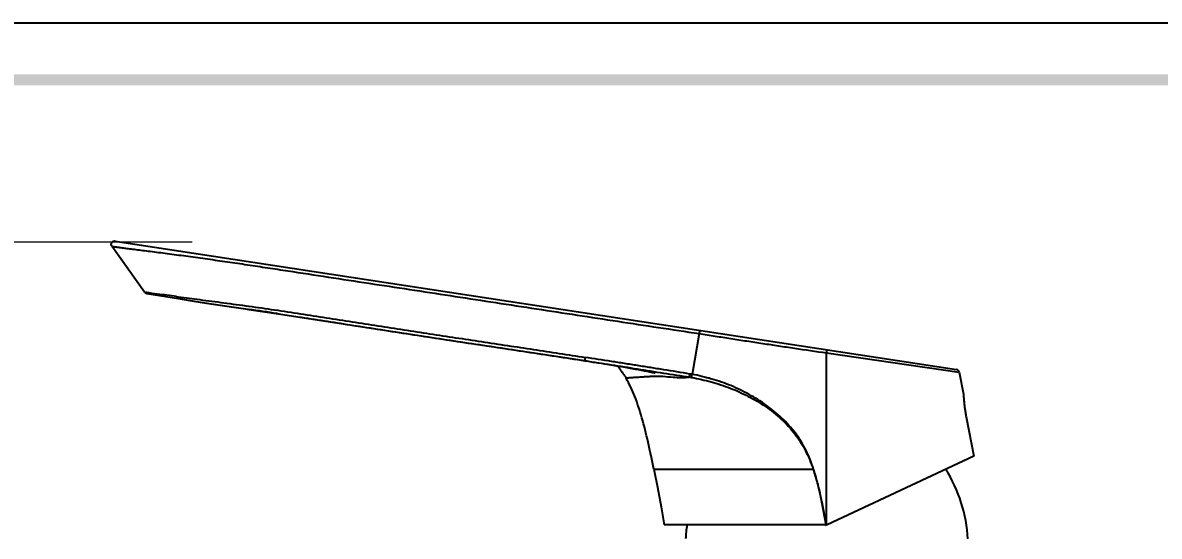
# Model space of a CAD drawing. Header units: millimetres. Extents: x 1091 to 1735, y 843 to 1297.
# Drawn here: x 1177.1 to 1345.4, y 1221.2 to 1297.2 of the extents above; entities that cross this region are included whole.
import ezdxf

# ---------------------------------------------------------------- set-up
doc = ezdxf.new("R2010")
doc.units = ezdxf.units.MM
doc.styles.add('Daelim Dimension', font='\x7f\x7f\x7f\x7f.TTF')
doc.dimstyles.new('DEFAULT', dxfattribs={"dimscale": 2, "dimtxt": 2, "dimasz": 2, "dimexe": 0, "dimexo": 2, "dimgap": 1, "dimtad": 1, "dimdec": 1, "dimzin": 9, "dimdsep": 46, "dimtxsty": 'Daelim Dimension', "dimcen": 0.5, "dimclrd": 252, "dimclre": 252, "dimclrt": 3, "dimadec": 1, "dimazin": 0, "dimtfac": 1, "dimtdec": 1, "dimtix": 1, "dimtmove": 0, "dimatfit": 3, "dimfxl": 0, "dimtolj": 1, "dimtzin": 1, "dimlwd": 9, "dimlwe": 9, "dimarcsym": 0})

# ---------------------------------------------------------------- blocks, each defined once
blk = doc.blocks.new('*D5')
at = {"color": 5, "lineweight": 9}
for p, q in [((1202.15, 1264.75), (1130.79, 1264.75)), ((1130.79, 1132.66), (1130.79, 1260.75)), ((1337.33, 1128.66), (1130.79, 1128.66))]:
    blk.add_line(p, q, dxfattribs=at)
at = {"color": 5}
for points in [[(1130.12, 1260.75), (1131.45, 1260.75), (1130.79, 1264.75)], [(1130.12, 1132.66), (1131.45, 1132.66), (1130.79, 1128.66)]]:
    blk.add_solid(points, dxfattribs=at)
at = {"layer": 'Defpoints', "color": 0}
for p in [(1130.79, 1264.75), (1206.15, 1264.75), (1341.33, 1128.66)]:
    blk.add_point(p, dxfattribs=at)
at = {"color": 7, "insert": (1123.34, 1196.7), "char_height": 10, "attachment_point": 5, "rotation": 90, "style": 'Daelim Dimension'}
blk.add_mtext('\\A1;136', dxfattribs=at)

msp = doc.modelspace()

# ---------------------------------------------------------------- linework, layer by layer
at = {"color": 7, "linetype": 'Continuous'}
for p, q in [((1195.1, 1257.31), (1190.27, 1264.12)), ((1190.75, 1264.9), (1315.36, 1245.88)), ((1195.43, 1257.27), (1195.1, 1257.31)), ((1195.43, 1257.11), (1200.13, 1256.39)), ((1199.87, 1256.7), (1200.15, 1256.66)), ((1210.05, 1254.85), (1210.56, 1254.78)), ((1210.56, 1254.78), (1214.96, 1254.13)), ((1214.75, 1254.16), (1215.26, 1254.08)), ((1214.96, 1254.13), (1220.69, 1253.25)), ((1220.69, 1253.25), (1225.82, 1252.45)), ((1277.25, 1251.19), (1276.2, 1245.16)), ((1240.23, 1250.22), (1253.77, 1248.19)), ((1253.77, 1248.19), (1260.6, 1247.14)), ((1296.09, 1222.86), (1296.09, 1248.34)), ((1296.09, 1248.34), (1315.78, 1245.47)), ((1260.33, 1247.18), (1260.33, 1247.18)), ((1260.6, 1247.14), (1261.53, 1246.99)), ((1261.53, 1246.99), (1262.43, 1246.85)), ((1262.43, 1246.85), (1263.02, 1246.76)), ((1263.02, 1246.76), (1263.59, 1246.66)), ((1263.59, 1246.66), (1264.15, 1246.57)), ((1264.15, 1246.57), (1264.71, 1246.48)), ((1264.71, 1246.48), (1265.24, 1246.39)), ((1265.24, 1246.39), (1265.77, 1246.3)), ((1265.77, 1246.3), (1266.29, 1246.21)), ((1266.29, 1246.21), (1266.79, 1246.12)), ((1266.79, 1246.12), (1267.28, 1246.03)), ((1267.28, 1246.03), (1267.76, 1245.94)), ((1267.76, 1245.94), (1268.22, 1245.86)), ((1268.22, 1245.86), (1268.67, 1245.77)), ((1268.67, 1245.77), (1269.1, 1245.69)), ((1269.1, 1245.69), (1269.51, 1245.61)), ((1269.51, 1245.61), (1269.91, 1245.54)), ((1269.91, 1245.54), (1270.27, 1245.46)), ((1270.27, 1245.46), (1270.59, 1245.4)), ((1270.59, 1245.4), (1270.72, 1245.37)), ((1315.78, 1245.47), (1316.4, 1242.21)), ((1316.8, 1238.86), (1317.91, 1233.03)), ((1317.91, 1233.03), (1296.19, 1222.9)), ((1270.54, 1231.1), (1270.54, 1231.1)), ((1270.54, 1231.1), (1270.54, 1231.1)), ((1270.54, 1231.1), (1271.06, 1228.44)), ((1270.54, 1231.1), (1294.14, 1231.1)), ((1271.06, 1228.44), (1271.61, 1225.55)), ((1271.61, 1225.55), (1271.61, 1225.54)), ((1271.61, 1225.55), (1272.09, 1222.86)), ((1295.98, 1222.86), (1272.09, 1222.86)), ((1296.09, 1222.86), (1296.08, 1222.88)), ((1296.08, 1222.88), (1296.09, 1222.86))]:
    msp.add_line(p, q, dxfattribs=at)
at = {"color": 2}
msp.add_lwpolyline([(1091.24, 1297.22), (1735.44, 1297.22), (1735.44, 843.46), (1091.24, 843.46)], close=True, dxfattribs=at)
at = {"ltscale": 0.5}
msp.add_lwpolyline([(1091.24, 1297.22), (1735.44, 1297.22), (1735.44, 843.46), (1091.24, 843.46)], close=True, dxfattribs=at)
at = {"color": 7, "linetype": 'Continuous'}
for points in [[(1200.13, 1256.39), (1203.04, 1255.89), (1206.34, 1255.39), (1210.05, 1254.85)], [(1225.82, 1252.45), (1228.68, 1252), (1234.2, 1251.14), (1240.23, 1250.22)]]:
    msp.add_lwpolyline(points, dxfattribs=at)
for centre, radius, start, end in [((1195.5, 1257.6), 0.5, 215.3284, 261.3207), ((1030.59, 25.95), 1241.94, 81.47277, 81.66827), ((1315.29, 1245.38), 0.5, 10.7807, 81.328), ((1302.19, 1206.46), 25.92, 107.9406, 108.0854), ((1296.14, 1219.82), 20.92, 2.6494, 32.6268), ((1296.16, 1219.82), 20.94, 171.6421, 177.3487), ((1295.98, 1223.36), 0.505, 269.9451, 278.4134), ((1295.98, 1223.35), 0.489, 278.4504, 282.5576)]:
    msp.add_arc(centre, radius, start, end, dxfattribs=at)
for points, knots in [([(1190.27, 1264.12), (1190.24, 1264.16), (1190.2, 1264.25), (1190.16, 1264.45), (1190.23, 1264.69), (1190.42, 1264.85), (1190.6, 1264.91), (1190.7, 1264.91), (1190.75, 1264.9)], [0, 0, 0, 0, 0.128262, 0.258649, 0.5, 0.741351, 0.871738, 1, 1, 1, 1]), ([(1190.27, 1264.12), (1190.27, 1264.12), (1190.28, 1264.12), (1190.29, 1264.12), (1190.31, 1264.12), (1190.34, 1264.11), (1190.37, 1264.11), (1190.44, 1264.1), (1190.54, 1264.08), (1190.69, 1264.06), (1190.87, 1264.04), (1191.09, 1264.01), (1191.34, 1263.97), (1191.63, 1263.93), (1192.08, 1263.87), (1192.73, 1263.79), (1193.6, 1263.68), (1194.6, 1263.55), (1195.7, 1263.42), (1196.9, 1263.26), (1198.17, 1263.1), (1199.98, 1262.86), (1202.32, 1262.55), (1205.2, 1262.14), (1208.14, 1261.72), (1211.11, 1261.28), (1214.1, 1260.83), (1218.09, 1260.21), (1223.09, 1259.45), (1229.1, 1258.54), (1235.11, 1257.62), (1241.13, 1256.7), (1247.15, 1255.78), (1255.17, 1254.56), (1265.2, 1253.02), (1273.23, 1251.8), (1277.25, 1251.19)], [0, 0, 0, 0, 0.000046, 0.000183, 0.000412, 0.000734, 0.001151, 0.001663, 0.002977, 0.004684, 0.006788, 0.00929, 0.012191, 0.015489, 0.01918, 0.027724, 0.037766, 0.049223, 0.061943, 0.075741, 0.09041, 0.105748, 0.137824, 0.171052, 0.204915, 0.239126, 0.273518, 0.307992, 0.377031, 0.446141, 0.515308, 0.584516, 0.653746, 0.722984, 0.861466, 1, 1, 1, 1]), ([(1199.87, 1256.7), (1198.91, 1256.81), (1197.43, 1256.99), (1195.95, 1257.19), (1195.43, 1257.27)], [0, 0, 0, 0, 0.647336, 1, 1, 1, 1]), ([(1200.13, 1256.39), (1200.07, 1256.4), (1199.94, 1256.49), (1199.89, 1256.62), (1199.87, 1256.7)], [0, 0, 0, 0, 0.454061, 1, 1, 1, 1]), ([(1200.13, 1256.39), (1200.88, 1256.26), (1202.49, 1256), (1205, 1255.61), (1207.68, 1255.2), (1209.52, 1254.93), (1210.45, 1254.8)], [0, 0, 0, 0, 0.219682, 0.466968, 0.72912, 1, 1, 1, 1]), ([(1200.15, 1256.66), (1201.2, 1256.51), (1203.43, 1256.21), (1206.9, 1255.75), (1210.59, 1255.26), (1215.65, 1254.54), (1222.02, 1253.54), (1229.67, 1252.34), (1237.34, 1251.17), (1245.02, 1250.01), (1252.7, 1248.85), (1257.82, 1248.07), (1260.38, 1247.68)], [0, 0, 0, 0, 0.052271, 0.11083, 0.172461, 0.235514, 0.3627, 0.489983, 0.61737, 0.744887, 0.872448, 1, 1, 1, 1]), ([(1215.26, 1254.08), (1216.12, 1253.95), (1219.55, 1253.43), (1222.98, 1252.89), (1225.55, 1252.49)], [0, 0, 0, 0, 0.249856, 1, 1, 1, 1]), ([(1225.82, 1252.45), (1228.69, 1252), (1234.43, 1251.11), (1243.06, 1249.8), (1251.7, 1248.5), (1257.45, 1247.63), (1260.33, 1247.18)], [0, 0, 0, 0, 0.249647, 0.499671, 0.749851, 1, 1, 1, 1]), ([(1277.35, 1251.68), (1277.34, 1251.68), (1277.34, 1251.66), (1277.33, 1251.64), (1277.32, 1251.59), (1277.3, 1251.52), (1277.29, 1251.45), (1277.27, 1251.34), (1277.25, 1251.25), (1277.25, 1251.19)], [0, 0, 0, 0, 0.021635, 0.08298, 0.185006, 0.316316, 0.466289, 0.631071, 1, 1, 1, 1]), ([(1277.25, 1251.19), (1278.03, 1251.06), (1279.21, 1250.88), (1280.78, 1250.65), (1282.35, 1250.4), (1284.31, 1250.1), (1286.67, 1249.74), (1289.02, 1249.39), (1292.17, 1248.92), (1294.52, 1248.57), (1296.09, 1248.34)], [0, 0, 0, 0, 0.125115, 0.18761, 0.250074, 0.374999, 0.500039, 0.625279, 0.750638, 1, 1, 1, 1]), ([(1260.38, 1247.68), (1260.37, 1247.62), (1260.35, 1247.53), (1260.34, 1247.41), (1260.33, 1247.34), (1260.33, 1247.28), (1260.32, 1247.23), (1260.33, 1247.2), (1260.33, 1247.19), (1260.33, 1247.18)], [0, 0, 0, 0, 0.376862, 0.547411, 0.697317, 0.821218, 0.914798, 0.974602, 1, 1, 1, 1]), ([(1275.89, 1245.21), (1274.6, 1245.43), (1272.66, 1245.75), (1270.07, 1246.15), (1268.14, 1246.46), (1266.2, 1246.77), (1263.61, 1247.18), (1261.67, 1247.48), (1260.38, 1247.68)], [0, 0, 0, 0, 0.250069, 0.375081, 0.50008, 0.625069, 0.750051, 1, 1, 1, 1]), ([(1296.07, 1248.82), (1296.09, 1248.82), (1296.11, 1248.76), (1296.11, 1248.66), (1296.11, 1248.51), (1296.1, 1248.4), (1296.09, 1248.34)], [0, 0, 0, 0, 0.098955, 0.313087, 0.626966, 1, 1, 1, 1]), ([(1260.33, 1247.18), (1261.62, 1246.99), (1264.21, 1246.59), (1268.08, 1245.97), (1271.95, 1245.35), (1274.54, 1244.97), (1275.83, 1244.74)], [0, 0, 0, 0, 0.250013, 0.500009, 0.750021, 1, 1, 1, 1]), ([(1265.13, 1246.42), (1265.25, 1246.28), (1265.72, 1245.7), (1266.14, 1245.08), (1266.43, 1244.59)], [0, 0, 0, 0, 0.242387, 1, 1, 1, 1]), ([(1273.39, 1244.7), (1272.89, 1244.74), (1272.13, 1244.83), (1271.12, 1244.85), (1270.38, 1244.84), (1269.68, 1244.81), (1269.04, 1244.77), (1268.49, 1244.74), (1268.02, 1244.7), (1267.62, 1244.68), (1267.29, 1244.66), (1267.03, 1244.64), (1266.84, 1244.62), (1266.71, 1244.61), (1266.64, 1244.61), (1266.57, 1244.6), (1266.52, 1244.6), (1266.48, 1244.59), (1266.45, 1244.59), (1266.44, 1244.59), (1266.43, 1244.59), (1266.43, 1244.59), (1266.43, 1244.59), (1266.43, 1244.59)], [0, 0, 0, 0, 0.217125, 0.326451, 0.433914, 0.535936, 0.628287, 0.708145, 0.775342, 0.831471, 0.878166, 0.916416, 0.947068, 0.959666, 0.970486, 0.979567, 0.986944, 0.992653, 0.996727, 0.998157, 0.99918, 0.999795, 1, 1, 1, 1]), ([(1270.54, 1231.1), (1270.27, 1232.45), (1269.74, 1235.01), (1268.84, 1238.63), (1267.81, 1241.81), (1266.93, 1243.73), (1266.43, 1244.59)], [0, 0, 0, 0, 0.291217, 0.554242, 0.790133, 1, 1, 1, 1]), ([(1275.83, 1244.74), (1275.62, 1244.71), (1275.22, 1244.66), (1274.41, 1244.61), (1273.8, 1244.66), (1273.39, 1244.7)], [0, 0, 0, 0, 0.249118, 0.496719, 1, 1, 1, 1]), ([(1275.83, 1244.74), (1275.83, 1244.76), (1275.83, 1244.82), (1275.85, 1244.98), (1275.88, 1245.12), (1275.89, 1245.22)], [0, 0, 0, 0, 0.141209, 0.371788, 1, 1, 1, 1]), ([(1276.13, 1244.69), (1276.13, 1244.71), (1276.14, 1244.77), (1276.16, 1244.93), (1276.18, 1245.06), (1276.2, 1245.16)], [0, 0, 0, 0, 0.143866, 0.375001, 1, 1, 1, 1]), ([(1276.13, 1244.69), (1277.1, 1244.51), (1279.03, 1244.1), (1281.86, 1243.18), (1284.55, 1241.94), (1287.12, 1240.45), (1289.46, 1238.6), (1291.49, 1236.42), (1293.09, 1233.89), (1293.82, 1232.04), (1294.14, 1231.1)], [0, 0, 0, 0, 0.124816, 0.249479, 0.37421, 0.499123, 0.624264, 0.749512, 0.874742, 1, 1, 1, 1]), ([(1294.2, 1231.12), (1293.9, 1232.07), (1293.34, 1233.47), (1292.37, 1235.23), (1291.24, 1236.88), (1289.89, 1238.37), (1288.39, 1239.69), (1287.19, 1240.61), (1285.94, 1241.44), (1284.64, 1242.19), (1283.32, 1242.88), (1281.95, 1243.5), (1280.55, 1244.04), (1279.36, 1244.41), (1278.4, 1244.67), (1277.43, 1244.92), (1276.69, 1245.08), (1276.2, 1245.16)], [0, 0, 0, 0, 0.125064, 0.187639, 0.250229, 0.375283, 0.437856, 0.500384, 0.562863, 0.625326, 0.687756, 0.750185, 0.812617, 0.87504, 0.906275, 0.937526, 1, 1, 1, 1]), ([(1316.4, 1242.21), (1316.4, 1242.21), (1316.4, 1242.2), (1316.4, 1242.2), (1316.4, 1242.19), (1316.4, 1242.17), (1316.4, 1242.14), (1316.41, 1242.1), (1316.41, 1242.04), (1316.41, 1241.94), (1316.42, 1241.8), (1316.43, 1241.63), (1316.45, 1241.43), (1316.47, 1241.21), (1316.49, 1240.97), (1316.53, 1240.6), (1316.59, 1240.11), (1316.68, 1239.49), (1316.76, 1239.07), (1316.8, 1238.86)], [0, 0, 0, 0, 0.001212, 0.002724, 0.004838, 0.010863, 0.01927, 0.030043, 0.043167, 0.076317, 0.118365, 0.168933, 0.227522, 0.293549, 0.366398, 0.445313, 0.618172, 0.805557, 1, 1, 1, 1]), ([(1294.14, 1231.1), (1294.35, 1230.43), (1294.77, 1229.08), (1295.26, 1227.02), (1295.64, 1224.95), (1295.93, 1223.57), (1296.08, 1222.88)], [0, 0, 0, 0, 0.250049, 0.500048, 0.750038, 1, 1, 1, 1]), ([(1296.08, 1222.88), (1296, 1223.22), (1295.85, 1223.91), (1295.6, 1225.3), (1295.28, 1227.03), (1294.82, 1229.1), (1294.41, 1230.45), (1294.2, 1231.12)], [0, 0, 0, 0, 0.124982, 0.249968, 0.49996, 0.749964, 1, 1, 1, 1])]:
    msp.add_open_spline(points, degree=3, knots=knots, dxfattribs=at)
for points in [[(1276.13, 1244.69), (1276.03, 1244.71), (1275.93, 1244.72), (1275.83, 1244.74)], [(1276.2, 1245.16), (1276.1, 1245.18), (1276, 1245.2), (1275.89, 1245.21)], [(1296.19, 1222.9), (1296.16, 1222.89), (1296.12, 1222.88), (1296.09, 1222.87)]]:
    msp.add_open_spline(points, degree=3, dxfattribs=at)
at = {"color": 5, "ltscale": 40}
msp.add_trace([(1099.71, 1289.58), (1099.71, 1287.93), (1726.97, 1289.58), (1726.97, 1287.93)], dxfattribs=at)

# ---------------------------------------------------------------- dimensions: what is measured, and where the dimension line sits
at = {"color": 7}
dim = msp.add_linear_dim(base=(1130.79, 1264.75), p1=(1341.33, 1128.66), p2=(1206.15, 1264.75), angle=90, dimstyle='DEFAULT', override={"dimtxt": 5, "dimdec": 0, "dimclrd": 5, "dimclre": 5, "dimclrt": 7}, dxfattribs=at)
dim.commit()
dim.dimension.update_dxf_attribs({"geometry": '*D5', "text_midpoint": (1130.79, 1196.7), "dimtype": 160})

doc.saveas('drawing.dxf')
